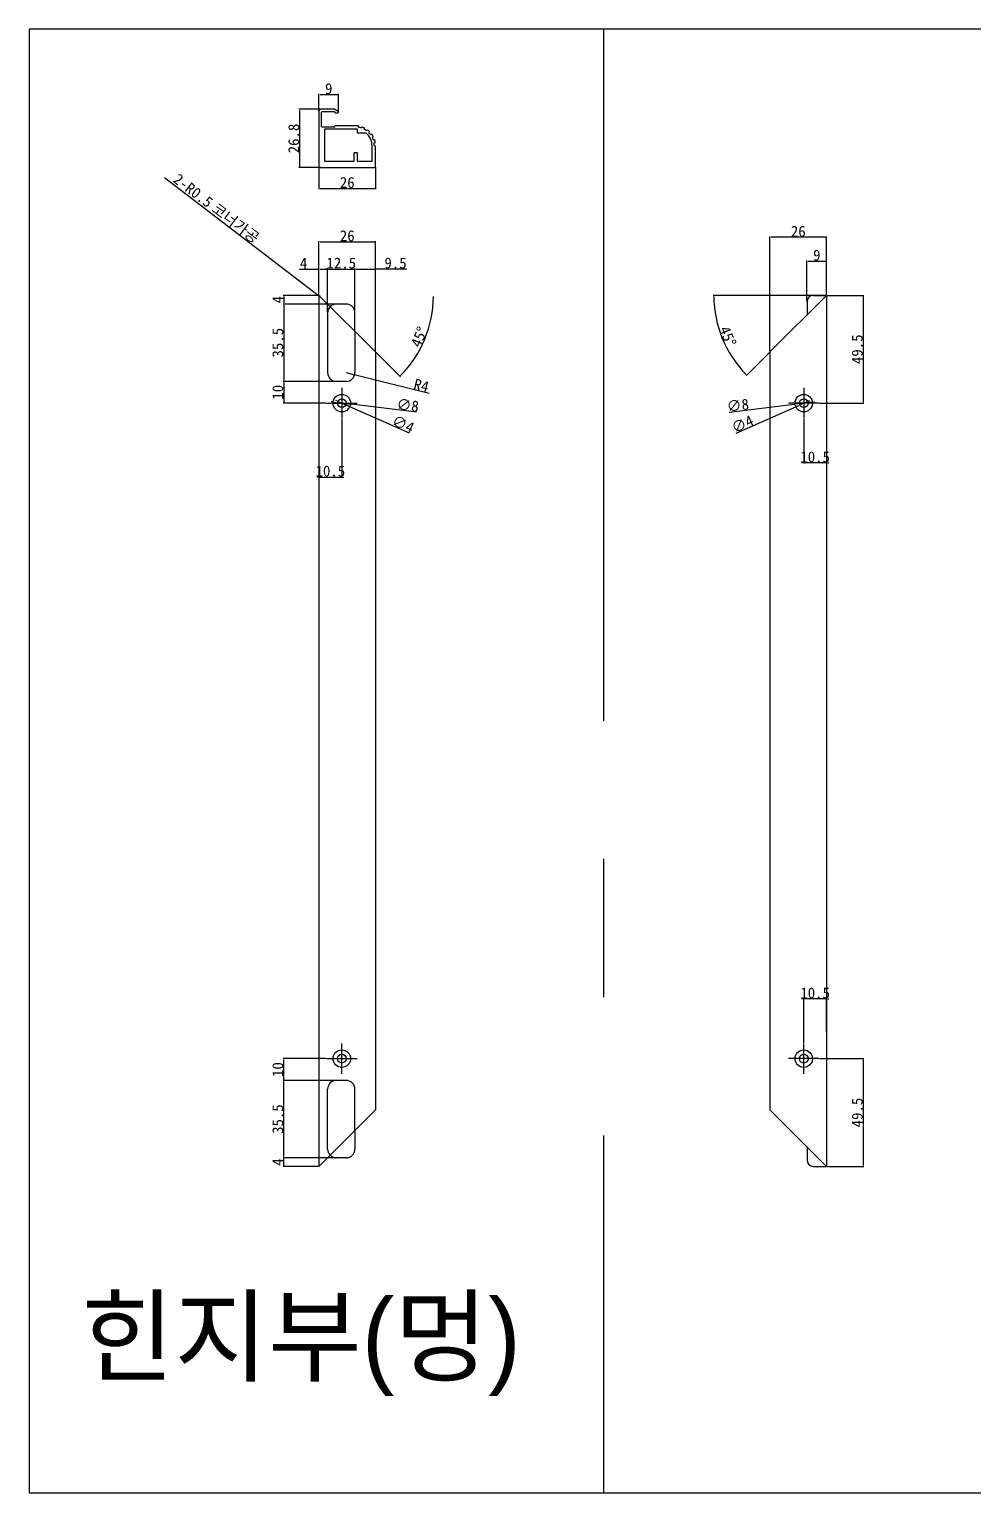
# Model space of a CAD drawing. Header units: millimetres. Extents: x -44117 to 256353, y -2095463 to 65325.
# Drawn here: x 79966 to 80400, y 25306 to 25978 of the extents above; entities that cross this region are included whole.
import ezdxf

# ---------------------------------------------------------------- set-up
doc = ezdxf.new("R2010")
doc.units = ezdxf.units.MM
doc.header["$LTSCALE"] = 10
doc.linetypes.add('CENTER', pattern=[50.8, 31.75, -6.35, 6.35, -6.35])
doc.linetypes.add('HIDDEN', pattern=[9.525, 6.35, -3.175])
doc.layers.add('cen', color=1, linetype='CENTER')
doc.layers.add('hid', color=8, linetype='HIDDEN')
doc.dimstyles.new('hi01 a4 - 1scale', dxfattribs={"dimtxt": 5, "dimasz": 0.5, "dimexe": 0.3, "dimexo": 0.3, "dimgap": 0.2, "dimtad": 1, "dimdec": 1, "dimdsep": 46, "dimtxsty": 'Standard', "dimcen": 1, "dimclrd": 251, "dimclre": 251, "dimclrt": 3, "dimadec": 1, "dimazin": 2, "dimtfac": 1, "dimtdec": 1, "dimtix": 1, "dimtmove": 1, "dimatfit": 3, "dimfxl": 0, "dimarcsym": 0})

# ---------------------------------------------------------------- blocks, each defined once
blk = doc.blocks.new('*D1766')
at = {"color": 251, "lineweight": -2, "transparency": 16777216}
for p, q in [((80099.18, 25856.56), (80099.18, 25881.19)), ((80099.68, 25880.89), (80124.68, 25880.89)), ((80125.18, 25830.56), (80125.18, 25881.19))]:
    blk.add_line(p, q, dxfattribs=at)
at = {"color": 251, "transparency": 16777216}
for points in [[(80099.68, 25880.97), (80099.68, 25880.81), (80099.18, 25880.89)], [(80124.68, 25880.97), (80124.68, 25880.81), (80125.18, 25880.89)]]:
    blk.add_solid(points, dxfattribs=at)
at = {"layer": 'Defpoints', "color": 0, "transparency": 16777216}
for p in [(80125.18, 25880.89), (80099.18, 25856.26), (80125.18, 25830.26)]:
    blk.add_point(p, dxfattribs=at)
at = {"color": 3, "transparency": 16777216, "insert": (80112.18, 25883.59), "char_height": 5, "attachment_point": 5}
blk.add_mtext('26', dxfattribs=at)
blk = doc.blocks.new('*D1767')
at = {"color": 251, "lineweight": -2, "transparency": 16777216}
for p, q in [((80098.88, 25856.26), (80082.71, 25856.26)), ((80106.88, 25852.26), (80082.71, 25852.26)), ((80083.01, 25855.76), (80083.01, 25852.76))]:
    blk.add_line(p, q, dxfattribs=at)
at = {"color": 251, "transparency": 16777216}
for points in [[(80082.92, 25855.76), (80083.09, 25855.76), (80083.01, 25856.26)], [(80082.92, 25852.76), (80083.09, 25852.76), (80083.01, 25852.26)]]:
    blk.add_solid(points, dxfattribs=at)
at = {"layer": 'Defpoints', "color": 0, "transparency": 16777216}
for p in [(80083.01, 25852.26), (80099.18, 25856.26), (80107.18, 25852.26)]:
    blk.add_point(p, dxfattribs=at)
at = {"color": 3, "transparency": 16777216, "insert": (80080.31, 25854.26), "char_height": 5, "attachment_point": 5, "rotation": 90}
blk.add_mtext('4', dxfattribs=at)
blk = doc.blocks.new('*D1768')
at = {"color": 251, "lineweight": -2, "transparency": 16777216}
for p, q in [((80098.88, 25852.26), (80082.71, 25852.26)), ((80083.01, 25851.76), (80083.01, 25817.26)), ((80106.88, 25816.76), (80082.71, 25816.76))]:
    blk.add_line(p, q, dxfattribs=at)
at = {"color": 251, "transparency": 16777216}
for points in [[(80082.92, 25851.76), (80083.09, 25851.76), (80083.01, 25852.26)], [(80082.92, 25817.26), (80083.09, 25817.26), (80083.01, 25816.76)]]:
    blk.add_solid(points, dxfattribs=at)
at = {"layer": 'Defpoints', "color": 0, "transparency": 16777216}
for p in [(80099.18, 25852.26), (80083.01, 25816.76), (80107.18, 25816.76)]:
    blk.add_point(p, dxfattribs=at)
at = {"color": 3, "transparency": 16777216, "insert": (80080.31, 25834.51), "char_height": 5, "attachment_point": 5, "rotation": 90}
blk.add_mtext('35.5', dxfattribs=at)
blk = doc.blocks.new('*D1769')
at = {"color": 251, "lineweight": -2, "transparency": 16777216}
for p, q in [((80098.88, 25816.76), (80082.71, 25816.76)), ((80083.01, 25816.26), (80083.01, 25807.26)), ((80102.38, 25806.76), (80082.71, 25806.76))]:
    blk.add_line(p, q, dxfattribs=at)
at = {"color": 251, "transparency": 16777216}
for points in [[(80082.92, 25816.26), (80083.09, 25816.26), (80083.01, 25816.76)], [(80082.92, 25807.26), (80083.09, 25807.26), (80083.01, 25806.76)]]:
    blk.add_solid(points, dxfattribs=at)
at = {"layer": 'Defpoints', "color": 0, "transparency": 16777216}
for p in [(80099.18, 25816.76), (80083.01, 25806.76), (80102.68, 25806.76)]:
    blk.add_point(p, dxfattribs=at)
at = {"color": 3, "transparency": 16777216, "insert": (80080.31, 25811.76), "char_height": 5, "attachment_point": 5, "rotation": 90}
blk.add_mtext('10', dxfattribs=at)
blk = doc.blocks.new('*D1770')
at = {"color": 251, "lineweight": -2, "transparency": 16777216}
blk.add_line((80125.39, 25830.05), (80136.56, 25818.88), dxfattribs=at)
blk.add_arc((80099.18, 25856.26), 52.56, 315.54502, 359.45498, dxfattribs=at)
at = {"color": 251, "transparency": 16777216}
for points in [[(80151.66, 25855.76), (80151.82, 25855.76), (80151.74, 25856.26)], [(80136.76, 25819.39), (80136.64, 25819.51), (80136.35, 25819.09)]]:
    blk.add_solid(points, dxfattribs=at)
at = {"layer": 'Defpoints', "color": 0, "transparency": 16777216}
for p in [(80099.18, 25856.26), (80099.18, 25856.26), (80167.64, 25856.26), (80125.18, 25830.26), (80144.7, 25829.98)]:
    blk.add_point(p, dxfattribs=at)
at = {"color": 3, "transparency": 16777216, "insert": (80145.25, 25837.18), "char_height": 5, "attachment_point": 5, "rotation": 67.5}
blk.add_mtext('45°', dxfattribs=at)
blk = doc.blocks.new('*D1759')
at = {"color": 251, "lineweight": -2, "transparency": 16777216}
for p, q in [((80106.88, 25460.26), (80082.71, 25460.26)), ((80098.88, 25456.26), (80082.71, 25456.26)), ((80083.01, 25456.76), (80083.01, 25459.76))]:
    blk.add_line(p, q, dxfattribs=at)
at = {"color": 251, "transparency": 16777216}
for points in [[(80082.92, 25459.76), (80083.09, 25459.76), (80083.01, 25460.26)], [(80082.92, 25456.76), (80083.09, 25456.76), (80083.01, 25456.26)]]:
    blk.add_solid(points, dxfattribs=at)
at = {"layer": 'Defpoints', "color": 0, "transparency": 16777216}
for p in [(80083.01, 25460.26), (80099.18, 25456.26), (80107.18, 25460.26)]:
    blk.add_point(p, dxfattribs=at)
at = {"color": 3, "transparency": 16777216, "insert": (80080.31, 25458.26), "char_height": 5, "attachment_point": 5, "rotation": 90}
blk.add_mtext('4', dxfattribs=at)
blk = doc.blocks.new('*D1760')
at = {"color": 251, "lineweight": -2, "transparency": 16777216}
for p, q in [((80106.88, 25495.76), (80082.71, 25495.76)), ((80083.01, 25460.76), (80083.01, 25495.26)), ((80098.88, 25460.26), (80082.71, 25460.26))]:
    blk.add_line(p, q, dxfattribs=at)
at = {"color": 251, "transparency": 16777216}
for points in [[(80082.92, 25495.26), (80083.09, 25495.26), (80083.01, 25495.76)], [(80082.92, 25460.76), (80083.09, 25460.76), (80083.01, 25460.26)]]:
    blk.add_solid(points, dxfattribs=at)
at = {"layer": 'Defpoints', "color": 0, "transparency": 16777216}
for p in [(80083.01, 25495.76), (80107.18, 25495.76), (80099.18, 25460.26)]:
    blk.add_point(p, dxfattribs=at)
at = {"color": 3, "transparency": 16777216, "insert": (80080.31, 25478.01), "char_height": 5, "attachment_point": 5, "rotation": 90}
blk.add_mtext('35.5', dxfattribs=at)
blk = doc.blocks.new('*D1771')
at = {"color": 251, "lineweight": -2, "transparency": 16777216}
for p, q in [((80102.38, 25505.76), (80082.71, 25505.76)), ((80083.01, 25496.26), (80083.01, 25505.26)), ((80098.88, 25495.76), (80082.71, 25495.76))]:
    blk.add_line(p, q, dxfattribs=at)
at = {"color": 251, "transparency": 16777216}
for points in [[(80082.92, 25505.26), (80083.09, 25505.26), (80083.01, 25505.76)], [(80082.92, 25496.26), (80083.09, 25496.26), (80083.01, 25495.76)]]:
    blk.add_solid(points, dxfattribs=at)
at = {"layer": 'Defpoints', "color": 0, "transparency": 16777216}
for p in [(80083.01, 25505.76), (80102.68, 25505.76), (80099.18, 25495.76)]:
    blk.add_point(p, dxfattribs=at)
at = {"color": 3, "transparency": 16777216, "insert": (80080.31, 25500.76), "char_height": 5, "attachment_point": 5, "rotation": 90}
blk.add_mtext('10', dxfattribs=at)
blk = doc.blocks.new('*D1772')
at = {"color": 251, "lineweight": -2, "transparency": 16777216}
for p, q in [((80105.21, 25807.31), (80104.72, 25807.37)), ((80105.71, 25807.25), (80113.65, 25806.28)), ((80143.96, 25802.58), (80114.15, 25806.22))]:
    blk.add_line(p, q, dxfattribs=at)
at = {"color": 251, "transparency": 16777216}
for points in [[(80105.22, 25807.39), (80105.2, 25807.22), (80105.71, 25807.25)], [(80114.16, 25806.3), (80114.14, 25806.13), (80113.65, 25806.28)]]:
    blk.add_solid(points, dxfattribs=at)
at = {"layer": 'Defpoints', "color": 0, "transparency": 16777216}
for p in [(80105.71, 25807.25), (80113.65, 25806.28)]:
    blk.add_point(p, dxfattribs=at)
at = {"color": 3, "transparency": 16777216, "insert": (80139.96, 25805.79), "char_height": 5, "attachment_point": 5, "rotation": 353.04739}
blk.add_mtext('∅8', dxfattribs=at)
blk = doc.blocks.new('*D1773')
at = {"color": 251, "lineweight": -2, "transparency": 16777216}
for p, q in [((80107.4, 25807.78), (80106.94, 25807.98)), ((80107.85, 25807.58), (80111.5, 25805.95)), ((80140.73, 25792.91), (80111.96, 25805.74))]:
    blk.add_line(p, q, dxfattribs=at)
at = {"color": 251, "transparency": 16777216}
for points in [[(80107.43, 25807.86), (80107.36, 25807.7), (80107.85, 25807.58)], [(80112, 25805.82), (80111.93, 25805.67), (80111.5, 25805.95)]]:
    blk.add_solid(points, dxfattribs=at)
at = {"layer": 'Defpoints', "color": 0, "transparency": 16777216}
for p in [(80107.85, 25807.58), (80111.5, 25805.95)]:
    blk.add_point(p, dxfattribs=at)
at = {"color": 3, "transparency": 16777216, "insert": (80137.84, 25797.15), "char_height": 5, "attachment_point": 5, "rotation": 335.95706}
blk.add_mtext('∅4', dxfattribs=at)
blk = doc.blocks.new('*D1774')
at = {"color": 251, "lineweight": -2, "transparency": 16777216}
for p, q in [((80090.28, 25868.35), (80099.18, 25868.35)), ((80099.18, 25856.56), (80099.18, 25868.65)), ((80099.68, 25868.35), (80102.68, 25868.35)), ((80103.18, 25848.56), (80103.18, 25868.65))]:
    blk.add_line(p, q, dxfattribs=at)
at = {"color": 251, "transparency": 16777216}
for points in [[(80099.68, 25868.43), (80099.68, 25868.26), (80099.18, 25868.35)], [(80102.68, 25868.43), (80102.68, 25868.26), (80103.18, 25868.35)]]:
    blk.add_solid(points, dxfattribs=at)
at = {"layer": 'Defpoints', "color": 0, "transparency": 16777216}
for p in [(80103.18, 25868.35), (80099.18, 25856.26), (80103.18, 25848.26)]:
    blk.add_point(p, dxfattribs=at)
at = {"color": 3, "transparency": 16777216, "insert": (80092.14, 25871.05), "char_height": 5, "attachment_point": 5}
blk.add_mtext('4', dxfattribs=at)
blk = doc.blocks.new('*D1775')
at = {"color": 251, "lineweight": -2, "transparency": 16777216}
for p, q in [((80102.68, 25868.35), (80102.18, 25868.35)), ((80103.18, 25848.56), (80103.18, 25868.65)), ((80103.18, 25868.35), (80115.68, 25868.35)), ((80115.68, 25848.56), (80115.68, 25868.65)), ((80116.18, 25868.35), (80116.68, 25868.35))]:
    blk.add_line(p, q, dxfattribs=at)
at = {"color": 251, "transparency": 16777216}
for points in [[(80102.68, 25868.43), (80102.68, 25868.26), (80103.18, 25868.35)], [(80116.18, 25868.43), (80116.18, 25868.26), (80115.68, 25868.35)]]:
    blk.add_solid(points, dxfattribs=at)
at = {"layer": 'Defpoints', "color": 0, "transparency": 16777216}
for p in [(80115.68, 25868.35), (80103.18, 25848.26), (80115.68, 25848.26)]:
    blk.add_point(p, dxfattribs=at)
at = {"color": 3, "transparency": 16777216, "insert": (80109.43, 25871.05), "char_height": 5, "attachment_point": 5}
blk.add_mtext('12.5', dxfattribs=at)
blk = doc.blocks.new('*D1776')
at = {"color": 251, "lineweight": -2, "transparency": 16777216}
for p, q in [((80115.68, 25848.56), (80115.68, 25868.65)), ((80116.18, 25868.35), (80124.68, 25868.35)), ((80125.18, 25848.56), (80125.18, 25868.65)), ((80139.54, 25868.35), (80125.18, 25868.35))]:
    blk.add_line(p, q, dxfattribs=at)
at = {"color": 251, "transparency": 16777216}
for points in [[(80116.18, 25868.43), (80116.18, 25868.26), (80115.68, 25868.35)], [(80124.68, 25868.43), (80124.68, 25868.26), (80125.18, 25868.35)]]:
    blk.add_solid(points, dxfattribs=at)
at = {"layer": 'Defpoints', "color": 0, "transparency": 16777216}
for p in [(80125.18, 25868.35), (80115.68, 25848.26), (80125.18, 25848.26)]:
    blk.add_point(p, dxfattribs=at)
at = {"color": 3, "transparency": 16777216, "insert": (80134.34, 25871.05), "char_height": 5, "attachment_point": 5}
blk.add_mtext('9.5', dxfattribs=at)
blk = doc.blocks.new('*D1777')
at = {"color": 251, "lineweight": -2, "transparency": 16777216}
for p, q in [((80111.68, 25820.76), (80115.56, 25819.79)), ((80149.78, 25811.21), (80116.04, 25819.67))]:
    blk.add_line(p, q, dxfattribs=at)
at = {"color": 251, "transparency": 16777216}
blk.add_solid([(80116.06, 25819.75), (80116.02, 25819.59), (80115.56, 25819.79)], dxfattribs=at)
at = {"layer": 'Defpoints', "color": 0, "transparency": 16777216}
for p in [(80111.68, 25820.76), (80115.56, 25819.79)]:
    blk.add_point(p, dxfattribs=at)
at = {"color": 3, "transparency": 16777216, "insert": (80146.2, 25814.89), "char_height": 5, "attachment_point": 5, "rotation": 345.93356}
blk.add_mtext('R4', dxfattribs=at)
blk = doc.blocks.new('*D1778')
at = {"color": 251, "lineweight": -2, "transparency": 16777216}
for p, q in [((80099.18, 25940.99), (80099.18, 25948.73)), ((80099.68, 25948.43), (80107.68, 25948.43)), ((80108.18, 25940.69), (80108.18, 25948.73))]:
    blk.add_line(p, q, dxfattribs=at)
at = {"color": 251, "transparency": 16777216}
for points in [[(80099.68, 25948.51), (80099.68, 25948.34), (80099.18, 25948.43)], [(80107.68, 25948.51), (80107.68, 25948.34), (80108.18, 25948.43)]]:
    blk.add_solid(points, dxfattribs=at)
at = {"layer": 'Defpoints', "color": 0, "transparency": 16777216}
for p in [(80108.18, 25948.43), (80099.18, 25940.69), (80108.18, 25940.39)]:
    blk.add_point(p, dxfattribs=at)
at = {"color": 3, "transparency": 16777216, "insert": (80103.68, 25951.13), "char_height": 5, "attachment_point": 5}
blk.add_mtext('9', dxfattribs=at)
blk = doc.blocks.new('*D1779')
at = {"color": 251, "lineweight": -2, "transparency": 16777216}
for p, q in [((80099.88, 25941.69), (80090.02, 25941.69)), ((80090.32, 25941.19), (80090.32, 25915.39)), ((80099.88, 25914.89), (80090.02, 25914.89))]:
    blk.add_line(p, q, dxfattribs=at)
at = {"color": 251, "transparency": 16777216}
for points in [[(80090.23, 25941.19), (80090.4, 25941.19), (80090.32, 25941.69)], [(80090.23, 25915.39), (80090.4, 25915.39), (80090.32, 25914.89)]]:
    blk.add_solid(points, dxfattribs=at)
at = {"layer": 'Defpoints', "color": 0, "transparency": 16777216}
for p in [(80100.18, 25941.69), (80090.32, 25914.89), (80100.18, 25914.89)]:
    blk.add_point(p, dxfattribs=at)
at = {"color": 3, "transparency": 16777216, "insert": (80087.62, 25928.29), "char_height": 5, "attachment_point": 5, "rotation": 90}
blk.add_mtext('26.8', dxfattribs=at)
blk = doc.blocks.new('*D1780')
at = {"color": 251, "lineweight": -2, "transparency": 16777216}
for p, q in [((80099.18, 25915.09), (80099.18, 25905.04)), ((80125.18, 25915.09), (80125.18, 25905.04)), ((80099.68, 25905.34), (80124.68, 25905.34))]:
    blk.add_line(p, q, dxfattribs=at)
at = {"color": 251, "transparency": 16777216}
for points in [[(80099.68, 25905.43), (80099.68, 25905.26), (80099.18, 25905.34)], [(80124.68, 25905.43), (80124.68, 25905.26), (80125.18, 25905.34)]]:
    blk.add_solid(points, dxfattribs=at)
at = {"layer": 'Defpoints', "color": 0, "transparency": 16777216}
for p in [(80099.18, 25915.39), (80125.18, 25915.39), (80125.18, 25905.34)]:
    blk.add_point(p, dxfattribs=at)
at = {"color": 3, "transparency": 16777216, "insert": (80112.18, 25908.04), "char_height": 5, "attachment_point": 5}
blk.add_mtext('26', dxfattribs=at)
blk = doc.blocks.new('*D1781')
at = {"color": 251, "lineweight": -2, "transparency": 16777216}
for p, q in [((80109.68, 25799.46), (80109.68, 25772.52)), ((80099.18, 25794.35), (80099.18, 25772.52)), ((80098.68, 25772.82), (80098.18, 25772.82)), ((80099.18, 25772.82), (80109.68, 25772.82)), ((80110.18, 25772.82), (80110.68, 25772.82))]:
    blk.add_line(p, q, dxfattribs=at)
at = {"color": 251, "transparency": 16777216}
for points in [[(80098.68, 25772.91), (80098.68, 25772.74), (80099.18, 25772.82)], [(80110.18, 25772.91), (80110.18, 25772.74), (80109.68, 25772.82)]]:
    blk.add_solid(points, dxfattribs=at)
at = {"layer": 'Defpoints', "color": 0, "transparency": 16777216}
for p in [(80109.68, 25799.76), (80099.18, 25794.65), (80109.68, 25772.82)]:
    blk.add_point(p, dxfattribs=at)
at = {"color": 3, "transparency": 16777216, "insert": (80104.43, 25775.52), "char_height": 5, "attachment_point": 5}
blk.add_mtext('10.5', dxfattribs=at)
blk = doc.blocks.new('*D1782')
at = {"color": 251, "lineweight": -2, "transparency": 16777216}
for p, q in [((80287.5, 25802.58), (80317.32, 25806.22)), ((80325.75, 25807.25), (80317.81, 25806.28)), ((80326.25, 25807.31), (80326.75, 25807.37))]:
    blk.add_line(p, q, dxfattribs=at)
at = {"color": 251, "transparency": 16777216}
for points in [[(80317.31, 25806.3), (80317.33, 25806.13), (80317.81, 25806.28)], [(80326.24, 25807.39), (80326.26, 25807.22), (80325.75, 25807.25)]]:
    blk.add_solid(points, dxfattribs=at)
at = {"layer": 'Defpoints', "color": 0, "transparency": 16777216}
for p in [(80317.81, 25806.28), (80325.75, 25807.25)]:
    blk.add_point(p, dxfattribs=at)
at = {"color": 3, "transparency": 16777216, "insert": (80291.51, 25805.79), "char_height": 5, "attachment_point": 5, "rotation": 6.95261}
blk.add_mtext('∅8', dxfattribs=at)
blk = doc.blocks.new('*D1783')
at = {"color": 251, "lineweight": -2, "transparency": 16777216}
for p, q in [((80290.73, 25792.91), (80319.5, 25805.74)), ((80323.61, 25807.58), (80319.96, 25805.95)), ((80324.07, 25807.78), (80324.52, 25807.98))]:
    blk.add_line(p, q, dxfattribs=at)
at = {"color": 251, "transparency": 16777216}
for points in [[(80319.47, 25805.82), (80319.53, 25805.67), (80319.96, 25805.95)], [(80324.03, 25807.86), (80324.1, 25807.7), (80323.61, 25807.58)]]:
    blk.add_solid(points, dxfattribs=at)
at = {"layer": 'Defpoints', "color": 0, "transparency": 16777216}
for p in [(80319.96, 25805.95), (80323.61, 25807.58)]:
    blk.add_point(p, dxfattribs=at)
at = {"color": 3, "transparency": 16777216, "insert": (80293.62, 25797.15), "char_height": 5, "attachment_point": 5, "rotation": 24.04294}
blk.add_mtext('∅4', dxfattribs=at)
blk = doc.blocks.new('*D1784')
at = {"color": 251, "lineweight": -2, "transparency": 16777216}
for p, q in [((80321.78, 25799.46), (80321.78, 25779.04)), ((80332.28, 25794.15), (80332.28, 25779.04)), ((80321.28, 25779.34), (80320.78, 25779.34)), ((80332.28, 25779.34), (80321.78, 25779.34)), ((80332.78, 25779.34), (80333.28, 25779.34))]:
    blk.add_line(p, q, dxfattribs=at)
at = {"color": 251, "transparency": 16777216}
for points in [[(80321.28, 25779.42), (80321.28, 25779.26), (80321.78, 25779.34)], [(80332.78, 25779.42), (80332.78, 25779.26), (80332.28, 25779.34)]]:
    blk.add_solid(points, dxfattribs=at)
at = {"layer": 'Defpoints', "color": 0, "transparency": 16777216}
for p in [(80321.78, 25799.76), (80332.28, 25794.45), (80321.78, 25779.34)]:
    blk.add_point(p, dxfattribs=at)
at = {"color": 3, "transparency": 16777216, "insert": (80327.03, 25782.04), "char_height": 5, "attachment_point": 5}
blk.add_mtext('10.5', dxfattribs=at)
blk = doc.blocks.new('*D1785')
at = {"color": 251, "lineweight": -2, "transparency": 16777216}
for p, q in [((80321.28, 25533.18), (80320.78, 25533.18)), ((80321.78, 25513.06), (80321.78, 25533.48)), ((80332.28, 25533.18), (80321.78, 25533.18)), ((80332.28, 25518.37), (80332.28, 25533.48)), ((80332.78, 25533.18), (80333.28, 25533.18))]:
    blk.add_line(p, q, dxfattribs=at)
at = {"color": 251, "transparency": 16777216}
for points in [[(80321.28, 25533.27), (80321.28, 25533.1), (80321.78, 25533.18)], [(80332.78, 25533.27), (80332.78, 25533.1), (80332.28, 25533.18)]]:
    blk.add_solid(points, dxfattribs=at)
at = {"layer": 'Defpoints', "color": 0, "transparency": 16777216}
for p in [(80321.78, 25533.18), (80332.28, 25518.07), (80321.78, 25512.76)]:
    blk.add_point(p, dxfattribs=at)
at = {"color": 3, "transparency": 16777216, "insert": (80327.03, 25535.88), "char_height": 5, "attachment_point": 5}
blk.add_mtext('10.5', dxfattribs=at)
blk = doc.blocks.new('*D1786')
at = {"color": 251, "lineweight": -2, "transparency": 16777216}
for p, q in [((80323.28, 25853.56), (80323.28, 25872.28)), ((80332.28, 25856.56), (80332.28, 25872.28)), ((80323.78, 25871.98), (80331.78, 25871.98))]:
    blk.add_line(p, q, dxfattribs=at)
at = {"color": 251, "transparency": 16777216}
for points in [[(80323.78, 25872.06), (80323.78, 25871.89), (80323.28, 25871.98)], [(80331.78, 25872.06), (80331.78, 25871.89), (80332.28, 25871.98)]]:
    blk.add_solid(points, dxfattribs=at)
at = {"layer": 'Defpoints', "color": 0, "transparency": 16777216}
for p in [(80332.28, 25871.98), (80323.28, 25853.26), (80332.28, 25856.26)]:
    blk.add_point(p, dxfattribs=at)
at = {"color": 3, "transparency": 16777216, "insert": (80327.78, 25874.68), "char_height": 5, "attachment_point": 5}
blk.add_mtext('9', dxfattribs=at)
blk = doc.blocks.new('*D1787')
at = {"color": 251, "lineweight": -2, "transparency": 16777216}
for p, q in [((80332.58, 25856.26), (80349.35, 25856.26)), ((80349.05, 25855.76), (80349.05, 25807.26)), ((80329.08, 25806.76), (80349.35, 25806.76))]:
    blk.add_line(p, q, dxfattribs=at)
at = {"color": 251, "transparency": 16777216}
for points in [[(80348.97, 25855.76), (80349.13, 25855.76), (80349.05, 25856.26)], [(80348.97, 25807.26), (80349.13, 25807.26), (80349.05, 25806.76)]]:
    blk.add_solid(points, dxfattribs=at)
at = {"layer": 'Defpoints', "color": 0, "transparency": 16777216}
for p in [(80332.28, 25856.26), (80328.78, 25806.76), (80349.05, 25806.76)]:
    blk.add_point(p, dxfattribs=at)
at = {"color": 3, "transparency": 16777216, "insert": (80346.35, 25831.51), "char_height": 5, "attachment_point": 5, "rotation": 90}
blk.add_mtext('49.5', dxfattribs=at)
blk = doc.blocks.new('*D1788')
at = {"color": 251, "lineweight": -2, "transparency": 16777216}
for p, q in [((80329.08, 25505.76), (80349.35, 25505.76)), ((80349.05, 25505.26), (80349.05, 25456.76)), ((80332.58, 25456.26), (80349.35, 25456.26))]:
    blk.add_line(p, q, dxfattribs=at)
at = {"color": 251, "transparency": 16777216}
for points in [[(80348.97, 25505.26), (80349.13, 25505.26), (80349.05, 25505.76)], [(80348.97, 25456.76), (80349.13, 25456.76), (80349.05, 25456.26)]]:
    blk.add_solid(points, dxfattribs=at)
at = {"layer": 'Defpoints', "color": 0, "transparency": 16777216}
for p in [(80328.78, 25505.76), (80332.28, 25456.26), (80349.05, 25456.26)]:
    blk.add_point(p, dxfattribs=at)
at = {"color": 3, "transparency": 16777216, "insert": (80346.35, 25481.01), "char_height": 5, "attachment_point": 5, "rotation": 90}
blk.add_mtext('49.5', dxfattribs=at)
blk = doc.blocks.new('*D1789')
at = {"color": 251, "lineweight": -2, "transparency": 16777216}
for p, q in [((80306.28, 25830.56), (80306.28, 25883.23)), ((80331.78, 25882.93), (80306.78, 25882.93)), ((80332.28, 25856.56), (80332.28, 25883.23))]:
    blk.add_line(p, q, dxfattribs=at)
at = {"color": 251, "transparency": 16777216}
for points in [[(80306.78, 25883.02), (80306.78, 25882.85), (80306.28, 25882.93)], [(80331.78, 25883.02), (80331.78, 25882.85), (80332.28, 25882.93)]]:
    blk.add_solid(points, dxfattribs=at)
at = {"layer": 'Defpoints', "color": 0, "transparency": 16777216}
for p in [(80306.28, 25882.93), (80332.28, 25856.26), (80306.28, 25830.26)]:
    blk.add_point(p, dxfattribs=at)
at = {"color": 3, "transparency": 16777216, "insert": (80319.28, 25885.63), "char_height": 5, "attachment_point": 5}
blk.add_mtext('26', dxfattribs=at)
blk = doc.blocks.new('*D1802')
at = {"color": 251, "lineweight": -2, "transparency": 16777216}
for p, q in [((80331.98, 25856.26), (80280.17, 25856.26)), ((80306.07, 25830.05), (80295.43, 25819.41))]:
    blk.add_line(p, q, dxfattribs=at)
blk.add_arc((80332.28, 25856.26), 51.82, 180.55286, 224.44714, dxfattribs=at)
at = {"color": 251, "transparency": 16777216}
for points in [[(80280.38, 25855.76), (80280.55, 25855.76), (80280.47, 25856.26)], [(80295.35, 25820.03), (80295.23, 25819.92), (80295.64, 25819.62)]]:
    blk.add_solid(points, dxfattribs=at)
at = {"layer": 'Defpoints', "color": 0, "transparency": 16777216}
for p in [(80332.28, 25856.26), (80332.58, 25856.26), (80361.1, 25856.26), (80282.23, 25842.85), (80306.28, 25830.26)]:
    blk.add_point(p, dxfattribs=at)
at = {"color": 3, "transparency": 16777216, "insert": (80286.9, 25837.46), "char_height": 5, "attachment_point": 5, "rotation": 292.5}
blk.add_mtext('45°', dxfattribs=at)
blk = doc.blocks.new('*D1762')
at = {"color": 251, "lineweight": -2, "transparency": 16777216}
for p, q in [((80028.26, 25910.37), (80098.88, 25856.37)), ((80099.68, 25855.76), (80099.28, 25856.07))]:
    blk.add_line(p, q, dxfattribs=at)
at = {"color": 251, "transparency": 16777216}
blk.add_solid([(80098.93, 25856.44), (80098.83, 25856.3), (80099.28, 25856.07)], dxfattribs=at)
at = {"layer": 'Defpoints', "color": 0, "transparency": 16777216}
for p in [(80099.28, 25856.07), (80099.68, 25855.76)]:
    blk.add_point(p, dxfattribs=at)
at = {"color": 3, "transparency": 16777216, "insert": (80051.98, 25896), "char_height": 5, "attachment_point": 5, "rotation": 322.5986}
blk.add_mtext('2-R0.5{\\f굴림|b0|i0|c129|p50; 코너가공}', dxfattribs=at)

msp = doc.modelspace()

# ---------------------------------------------------------------- linework, layer by layer
at = {"linetype": 'CENTER'}
msp.add_line((80229.77111, 25978.43595), (80229.77111, 25306.43595), dxfattribs=at)
for p, q in [((80099.17832, 25856.26148), (80125.17579, 25830.26401)), ((80099.17832, 25856.26148), (80099.17832, 25456.26148)), ((80332.28356, 25856.26148), (80306.28356, 25830.26148)), ((80323.28356, 25853.26148), (80323.28356, 25847.26148)), ((80326.28356, 25856.26148), (80332.28356, 25856.26148)), ((80332.28356, 25856.26148), (80332.28356, 25456.26148)), ((80103.17832, 25848.26148), (80103.17832, 25820.76148)), ((80115.67832, 25839.76148), (80115.67832, 25820.76148)), ((80125.17579, 25830.26401), (80125.17579, 25482.25895)), ((80306.28356, 25830.26148), (80306.28356, 25482.26148)), ((80111.67832, 25816.76148), (80107.17832, 25816.76148)), ((80111.67832, 25495.76148), (80107.17832, 25495.76148)), ((80103.17832, 25464.26148), (80103.17832, 25491.76148)), ((80115.67832, 25472.76148), (80115.67832, 25491.76148)), ((80099.17832, 25456.26148), (80125.17579, 25482.25895)), ((80332.28356, 25456.26148), (80306.28356, 25482.26148)), ((80323.28356, 25465.26148), (80323.28356, 25459.26148)), ((80326.28356, 25456.26148), (80332.28356, 25456.26148))]:
    msp.add_line(p, q)
msp.add_lwpolyline([(80916.56563, 25306.43595), (80916.56563, 25978.43595), (79966.16563, 25978.43595), (79966.16563, 25306.43595)], close=True)
for points in [[(80099.67832, 25914.89394), (80124.67579, 25914.89394, 0.414213562), (80125.17579, 25915.39394), (80125.17579, 25924.59231, 0.414213562), (80124.87579, 25924.89231), (80124.87073, 25924.89231, -0.404373009), (80124.57091, 25925.1822, 0.022416536), (80124.51043, 25925.95056, -0.404373009), (80124.76122, 25926.28379, 0.424123069), (80125.00885, 25926.63699, 0.022416536), (80124.81637, 25927.43872, 0.424123069), (80124.43539, 25927.641, -0.404373009), (80124.06065, 25927.82405, 0.022416536), (80123.7657, 25928.53612, -0.404373009), (80123.90124, 25928.93053, 0.424123069), (80124.02761, 25929.34296, 0.022416536), (80123.5968, 25930.04598, 0.424123069), (80123.17195, 25930.12063, -0.404373009), (80122.75899, 25930.17892, 0.022416536), (80122.25844, 25930.76499, -0.404373009), (80122.26547, 25931.18199, 0.424123069), (80122.2582, 25931.61328, 0.022416536), (80121.63123, 25932.14876, 0.424123069), (80121.20411, 25932.08847, -0.404373009), (80120.79335, 25932.0163, 0.022416536), (80120.13618, 25932.41901, -0.404373009), (80120.01401, 25932.81776, 0.424123069), (80119.87382, 25933.2257, 0.022416536), (80119.11207, 25933.54123, 0.424123069), (80118.72448, 25933.3519, -0.404373009), (80118.35613, 25933.15633, 0.022416536), (80117.60668, 25933.33626, -0.404373009), (80117.36727, 25933.67774, 0.424123069), (80117.10788, 25934.02239, 0.030851128), (80115.97579, 25934.09231), (80106.67832, 25934.09231, 0.414213562), (80106.37832, 25933.79231), (80106.37832, 25933.69231, -0.414213562), (80106.17832, 25933.49231), (80100.67832, 25933.49231, -0.414213562), (80100.37832, 25933.79231), (80100.37832, 25940.39231, -0.414213562), (80100.67832, 25940.69231), (80106.17832, 25940.69231, -0.414213562), (80106.37832, 25940.49231), (80106.37832, 25940.39231, 0.414213562), (80106.67832, 25940.09231), (80107.87832, 25940.09231, 0.855700792), (80107.96996, 25940.67797), (80106.12892, 25941.69231), (80100.17832, 25941.69231, 0.414213562), (80099.17832, 25940.69231), (80099.17832, 25915.39394, 0.414213562), (80099.67832, 25914.89394)], [(80116.87832, 25930.69231), (80116.87832, 25932.49231), (80101.67832, 25932.49231), (80101.67832, 25917.89231), (80115.37832, 25917.89231), (80115.37832, 25921.69231, -0.414213562), (80115.57832, 25921.89231), (80116.47832, 25921.89231, -0.414213562), (80116.67832, 25921.69231), (80116.67832, 25917.89231), (80123.57579, 25917.89231), (80123.57579, 25924.89231, 0.220520239), (80120.887, 25930.69231), (80116.87832, 25930.69231)]]:
    msp.add_lwpolyline(points, format="xyb", close=True)
for centre, radius in [((80109.67832, 25806.76148), 4), ((80109.67832, 25806.76148), 2), ((80321.78356, 25806.76148), 4), ((80321.78356, 25806.76148), 2), ((80109.67832, 25505.76148), 4), ((80321.78356, 25505.76148), 4), ((80109.67832, 25505.76148), 2), ((80321.78356, 25505.76148), 2)]:
    msp.add_circle(centre, radius)
for centre, radius, start, end in [((80099.67832, 25855.76148), 0.5, 135, 180), ((80326.28356, 25853.26148), 3, 90, 180), ((80107.17832, 25848.26148), 4, 135, 180), ((80107.17832, 25820.76148), 4, 180, 270), ((80111.67832, 25820.76148), 4, 270, 0), ((80107.17832, 25491.76148), 4, 90, 180), ((80111.67832, 25491.76148), 4, 0, 90), ((80107.17832, 25464.26148), 4, 180, 225), ((80326.28356, 25459.26148), 3, 180, 270)]:
    msp.add_arc(centre, radius, start, end)
at = {"layer": 'cen'}
for p, q in [((80109.67832, 25813.76148), (80109.67832, 25799.76148)), ((80321.78356, 25813.76148), (80321.78356, 25799.76148)), ((80102.67832, 25806.76148), (80116.67832, 25806.76148)), ((80328.78356, 25806.76148), (80314.78356, 25806.76148)), ((80109.67832, 25498.76148), (80109.67832, 25512.76148)), ((80321.78356, 25498.76148), (80321.78356, 25512.76148)), ((80102.67832, 25505.76148), (80116.67832, 25505.76148)), ((80328.78356, 25505.76148), (80314.78356, 25505.76148))]:
    msp.add_line(p, q, dxfattribs=at)
at = {"layer": 'hid'}
for p, q in [((80111.67832, 25852.26148), (80107.17832, 25852.26148)), ((80115.67832, 25839.76148), (80115.67832, 25848.26148)), ((80115.67832, 25472.76148), (80115.67832, 25464.26148)), ((80111.67832, 25460.26148), (80107.17832, 25460.26148))]:
    msp.add_line(p, q, dxfattribs=at)
for centre, start, end in [((80107.17832, 25848.26148), 90, 135), ((80111.67832, 25848.26148), 0, 90), ((80111.67832, 25464.26148), 270, 0), ((80107.17832, 25464.26148), 225, 270)]:
    msp.add_arc(centre, 4, start, end, dxfattribs=at)

# ---------------------------------------------------------------- texts
at = {"insert": (79989.7728, 25395.43274), "char_height": 34.3, "attachment_point": 1}
msp.add_mtext_dynamic_manual_height_columns('{\\fGulim|b0|i0|c129|p50;힌지부(멍) }', width=3307.3198183, gutter_width=12.5, heights=[-43.16045], dxfattribs=at)

# ---------------------------------------------------------------- dimensions: what is measured, and where the dimension line sits
for base, p1, p2, picture, middle in [((80108.17832, 25948.42594), (80099.17832, 25940.69231), (80108.17832, 25940.39231), '*D1778', (80103.67832, 25951.12594)), ((80125.17579, 25905.34456), (80099.17832, 25915.39394), (80125.17579, 25915.39394), '*D1780', (80112.17706, 25908.04456)), ((80125.17579, 25880.89158), (80099.17832, 25856.26148), (80125.17579, 25830.26401), '*D1766', (80112.17706, 25883.59158)), ((80306.28356, 25882.93209), (80332.28356, 25856.26148), (80306.28356, 25830.26148), '*D1789', (80319.28356, 25885.63209)), ((80115.67832, 25868.34592), (80103.17832, 25848.26148), (80115.67832, 25848.26148), '*D1775', (80109.42832, 25871.04592)), ((80332.28356, 25871.97645), (80323.28356, 25853.26148), (80332.28356, 25856.26148), '*D1786', (80327.78356, 25874.67645)), ((80109.67832, 25772.82223), (80099.17832, 25794.64694), (80109.67832, 25799.76148), '*D1781', (80104.42832, 25775.52223))]:
    dim = msp.add_linear_dim(base=base, p1=p1, p2=p2, dimstyle='hi01 a4 - 1scale')
    dim.commit()
    dim.dimension.update_dxf_attribs({"geometry": picture, "text_midpoint": middle})
for base, p1, p2, angle, picture, middle in [((80090.31642, 25914.89394), (80100.17832, 25941.69231), (80100.17832, 25914.89394), 90, '*D1779', (80087.61642, 25928.29312)), ((80083.00757, 25852.26148), (80099.17832, 25856.26148), (80107.17832, 25852.26148), 90, '*D1767', (80080.30757, 25854.26148)), ((80083.00757, 25816.76148), (80099.17832, 25852.26148), (80107.17832, 25816.76148), 90, '*D1768', (80080.30757, 25834.51148)), ((80349.04905, 25806.76148), (80332.28356, 25856.26148), (80328.78356, 25806.76148), 90, '*D1787', (80346.34905, 25831.51148)), ((80083.00757, 25806.76148), (80099.17832, 25816.76148), (80102.67832, 25806.76148), 90, '*D1769', (80080.30757, 25811.76148)), ((80321.78356, 25779.34101), (80332.28356, 25794.45352), (80321.78356, 25799.76148), 180, '*D1784', (80327.03356, 25782.04101)), ((80321.78356, 25533.18194), (80332.28356, 25518.06943), (80321.78356, 25512.76148), 180, '*D1785', (80327.03356, 25535.88194)), ((80083.00757, 25505.76148), (80099.17832, 25495.76148), (80102.67832, 25505.76148), 270, '*D1771', (80080.30757, 25500.76148)), ((80349.04905, 25456.26148), (80328.78356, 25505.76148), (80332.28356, 25456.26148), 90, '*D1788', (80346.34905, 25481.01148)), ((80083.00757, 25495.76148), (80099.17832, 25460.26148), (80107.17832, 25495.76148), 270, '*D1760', (80080.30757, 25478.01148)), ((80083.00757, 25460.26148), (80099.17832, 25456.26148), (80107.17832, 25460.26148), 270, '*D1759', (80080.30757, 25458.26148))]:
    dim = msp.add_linear_dim(base=base, p1=p1, p2=p2, angle=angle, dimstyle='hi01 a4 - 1scale')
    dim.commit()
    dim.dimension.update_dxf_attribs({"geometry": picture, "text_midpoint": middle})
dim = msp.add_radius_dim(center=(80099.67832, 25855.76148), mpoint=(80099.28112, 25856.06518), text='2-<>{\\f굴림|b0|i0|c129|p50; 코너가공}', dimstyle='hi01 a4 - 1scale', override={"dimtxsty": 'Standard'})
dim.commit()
dim.dimension.update_dxf_attribs({"geometry": '*D1762', "text_midpoint": (80050.16163, 25893.62177), "dimtype": 164})
for base, p1, p2, picture, middle in [((80103.17832, 25868.34592), (80099.17832, 25856.26148), (80103.17832, 25848.26148), '*D1774', (80092.14179, 25871.04592)), ((80125.17579, 25868.34592), (80115.67832, 25848.26148), (80125.17579, 25848.26148), '*D1776', (80134.33574, 25871.09878))]:
    dim = msp.add_linear_dim(base=base, p1=p1, p2=p2, dimstyle='hi01 a4 - 1scale')
    dim.commit()
    dim.dimension.update_dxf_attribs({"geometry": picture, "text_midpoint": middle, "dimtype": 160})
for base, line1, line2, picture, middle in [((80144.69946, 25829.97984), ((80099.17832, 25856.26148), (80167.64036, 25856.26148)), ((80099.17832, 25856.26148), (80125.17579, 25830.26401)), '*D1770', (80145.24599, 25837.17963)), ((80282.23101, 25842.84994), ((80332.58356, 25856.26148), (80361.10479, 25856.26148)), ((80332.28356, 25856.26148), (80306.28356, 25830.26148)), '*D1802', (80286.90424, 25837.46475))]:
    dim = msp.add_angular_dim_2l(base=base, line1=line1, line2=line2, dimstyle='hi01 a4 - 1scale')
    dim.commit()
    dim.dimension.update_dxf_attribs({"geometry": picture, "text_midpoint": middle})
dim = msp.add_radius_dim(center=(80111.67832, 25820.76148), mpoint=(80115.55838, 25819.78929), dimstyle='hi01 a4 - 1scale')
dim.commit()
dim.dimension.update_dxf_attribs({"geometry": '*D1777', "text_midpoint": (80145.54648, 25812.27547), "dimtype": 164})
for p1, p2, picture, middle in [((80105.70774, 25807.24567), (80113.64891, 25806.27728), '*D1772', (80139.62867, 25803.10918)), ((80107.85184, 25807.57632), (80111.50481, 25805.94664), '*D1773', (80136.74123, 25794.68799)), ((80325.75414, 25807.24567), (80317.81297, 25806.27728), '*D1782', (80291.83321, 25803.10918)), ((80323.61004, 25807.57632), (80319.95707, 25805.94664), '*D1783', (80294.72065, 25794.68799))]:
    dim = msp.add_diameter_dim_2p(p1=p1, p2=p2, dimstyle='hi01 a4 - 1scale')
    dim.commit()
    dim.dimension.update_dxf_attribs({"geometry": picture, "text_midpoint": middle, "dimtype": 163})

doc.saveas('drawing.dxf')
